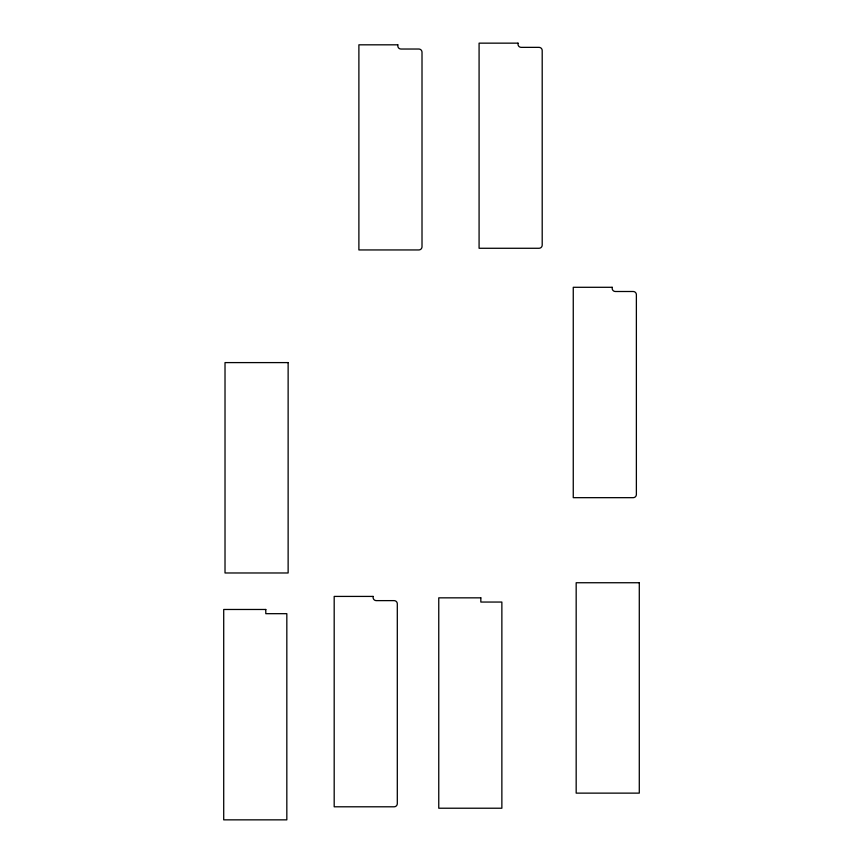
<?xml version="1.0" encoding="UTF-8"?>
<svg xmlns="http://www.w3.org/2000/svg" width="863" height="863" viewBox="0 0 863 863"><rect width="100%" height="100%" fill="white"/><g stroke="black" fill="none" stroke-linecap="round" stroke-linejoin="round"><path stroke-width="1.29" d="M518.005 43.15L479.084 43.15L479.084 248.274L539.041 248.274A3.161 3.161 0 0 0 542.201 245.114L542.201 50.518A3.161 3.161 0 0 0 539.041 47.357L521.155 47.357A3.161 3.161 0 0 1 518.005 44.207L518.005 43.15M397.811 44.822L358.889 44.822L358.889 249.946L418.846 249.946A3.161 3.161 0 0 0 422.007 246.786L422.007 52.19A3.161 3.161 0 0 0 418.846 49.029L400.971 49.029A3.161 3.161 0 0 1 397.811 45.879L397.811 44.822M612.18 287.293L573.259 287.293L573.259 497.671L633.215 497.671A3.161 3.161 0 0 0 636.376 494.521L636.376 294.65A3.161 3.161 0 0 0 633.215 291.5L615.341 291.5A3.161 3.161 0 0 1 612.18 288.339L612.18 287.293M288.134 362.6L225.016 362.6L225.016 572.978L288.134 572.978L288.134 362.6M639.289 582.741L576.171 582.741L576.171 793.129L639.289 793.129L639.289 582.741M373.107 596.419L334.186 596.419L334.186 806.797L394.143 806.797A3.161 3.161 0 0 0 397.304 803.647L397.304 603.787A3.161 3.161 0 0 0 394.143 600.626L376.257 600.626A3.161 3.161 0 0 1 373.107 597.466L373.107 596.419M480.831 597.843L438.76 597.843L438.76 808.221L501.867 808.221L501.867 602.05L480.831 602.05L480.831 597.843M265.793 609.472L223.711 609.472L223.711 819.85L286.829 819.85L286.829 613.679L265.793 613.679L265.793 609.472"/></g></svg>
